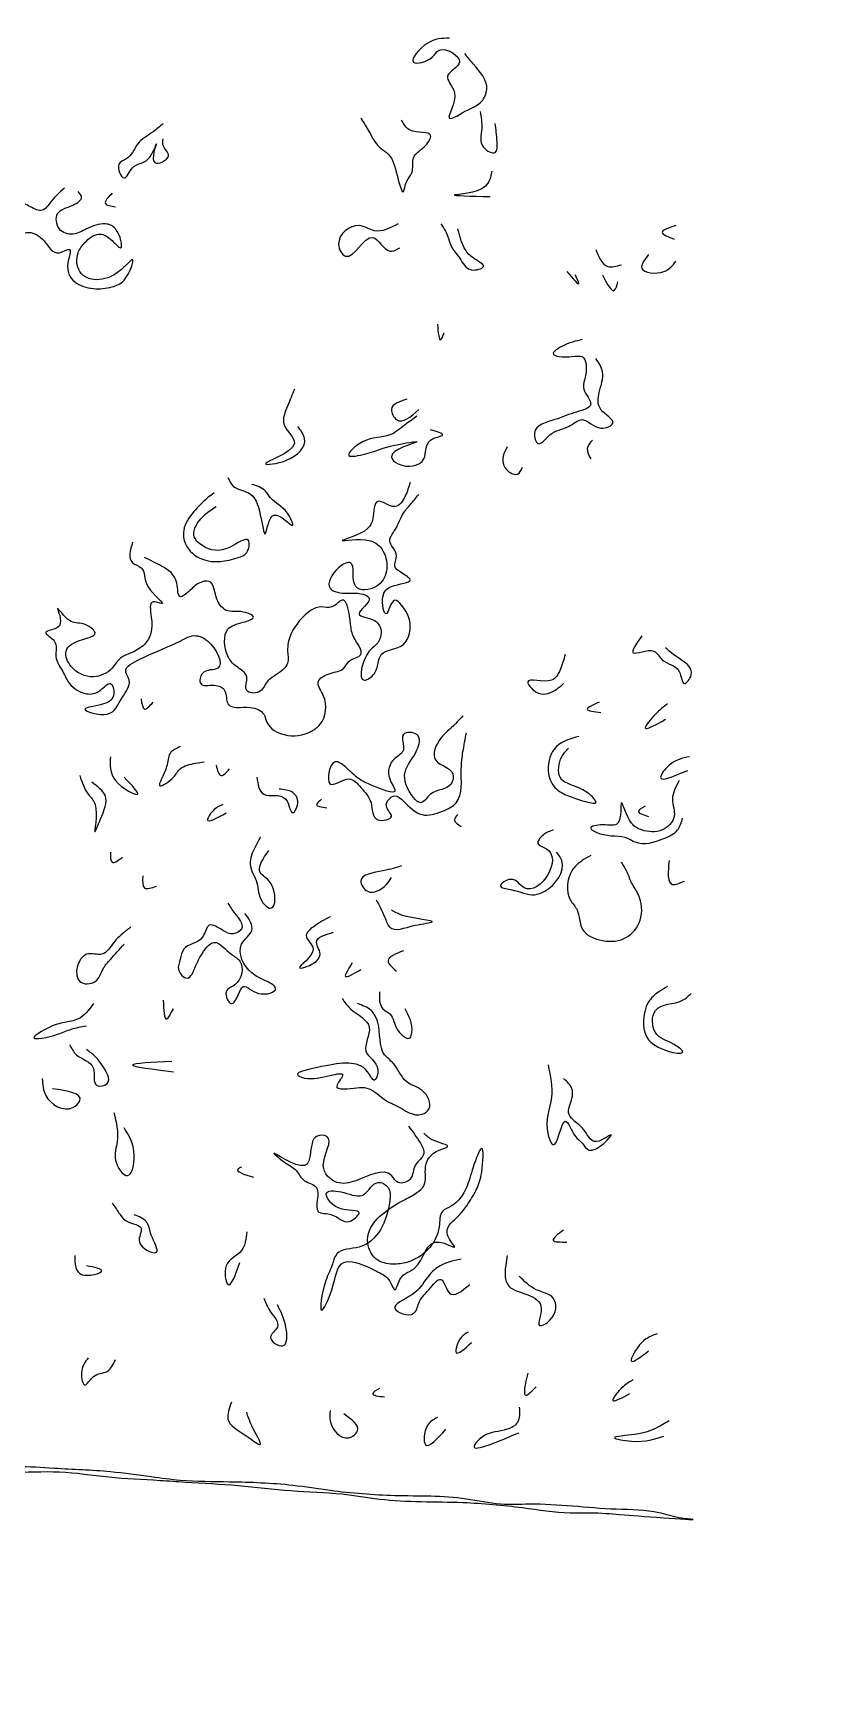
# Model space of a CAD drawing. Header units: metres. Extents: x -179 to 128, y -138 to 141.
# Drawn here: x 90.27 to 101.81, y 49.89 to 74.25 of the extents above; entities that cross this region are included whole.
import ezdxf

# ---------------------------------------------------------------- set-up
doc = ezdxf.new("R2010")
doc.units = ezdxf.units.M

msp = doc.modelspace()

# ---------------------------------------------------------------- linework, layer by layer
for points in [[(70.625, 78.42500000000001), (70.55, 78.30000000000001), (70.325, 78), (70.425, 78), (70.2, 77.75), (70.15, 77.47500000000001), (70.4, 77.80000000000001), (70.47500000000001, 77.875), (70.25, 77.60000000000001), (70.15, 77.5), (70.25, 77.75), (70.5, 78.05000000000001), (70.5, 78.05000000000001), (70.425, 78), (70.525, 78.25)], [(96.375, 74.175), (96.05000000000001, 74.10000000000001), (95.85000000000001, 73.825), (96.125, 73.9), (96.22500000000001, 74), (96.525, 73.825), (96.35000000000001, 73.625), (96.45, 73.375), (96.375, 73), (96.65, 73.125), (96.85000000000001, 73.25), (96.92500000000001, 73.425), (96.72500000000001, 73.8), (96.60000000000001, 73.95)], [(96.825, 73.10000000000001), (96.85000000000001, 72.85000000000001), (96.875, 72.575), (97.05000000000001, 72.5), (97.075, 72.65), (97.05000000000001, 72.925)], [(92.17500000000001, 72.925), (92.025, 72.8), (91.80000000000001, 72.625), (91.72500000000001, 72.5), (91.625, 72.4), (91.525, 72.325), (91.60000000000001, 72.125), (91.72500000000001, 72.275), (91.95, 72.4), (92.075, 72.625), (92.05000000000001, 72.35000000000001), (92.25, 72.45), (92.17500000000001, 72.60000000000001), (92.17500000000001, 72.7)], [(95.075, 73), (95.2, 72.8), (95.35000000000001, 72.575), (95.45, 72.5), (95.60000000000001, 72.2), (95.7, 71.925), (95.75, 72.075), (95.825, 72.2), (95.85000000000001, 72.425), (96, 72.575), (96.10000000000001, 72.75), (95.80000000000001, 72.825), (95.67500000000001, 72.97500000000001)], [(97, 72.22500000000001), (96.9, 72), (96.45, 71.875), (96.97500000000001, 71.85000000000001)], [(90.72500000000001, 71.97500000000001), (90.525, 71.775), (90.4, 71.65), (90.22500000000001, 71.7), (90.05000000000001, 71.775), (89.825, 71.775), (89.60000000000001, 71.7), (89.5, 71.45), (89.42500000000001, 71.22500000000001), (89.22500000000001, 71.25), (89.10000000000001, 71.4), (88.875, 71.575), (88.35000000000001, 71.5), (88.25, 71.3), (88.075, 71.05), (88, 70.825), (87.80000000000001, 70.95), (87.7, 71.05), (87.4, 71.15), (87.22500000000001, 71.25), (86.525, 71.2), (86.375, 71.05), (86.025, 70.9), (85.67500000000001, 70.875), (85.47500000000001, 70.72500000000001), (85.25, 70.22500000000001), (85.30000000000001, 70.075), (85.2, 69.925), (84.97500000000001, 69.7), (84.775, 69.675), (84.7, 69.9), (84.55000000000001, 69.72500000000001), (84.67500000000001, 69.125), (84.775, 68.97500000000001), (85.30000000000001, 68.825), (85.525, 68.97500000000001), (85.65, 69.15), (85.525, 69.55), (85.4, 69.75), (85.65, 69.9), (85.72500000000001, 70.15), (85.825, 70.275), (85.95, 70.55), (85.97500000000001, 70.675), (86.17500000000001, 70.775), (86.525, 70.8), (86.75, 70.85000000000001), (87.075, 71.025), (87.25, 70.875), (87.42500000000001, 70.7), (87.5, 70.425), (87.775, 70.25), (87.97500000000001, 70.425), (88.125, 70.4), (88.325, 70.47500000000001), (88.42500000000001, 70.75), (88.55000000000001, 71.05), (88.45, 71.22500000000001), (88.575, 71.35000000000001), (88.92500000000001, 71.375), (89.025, 71.22500000000001), (89, 71.10000000000001), (89.10000000000001, 70.9), (89.47500000000001, 70.85000000000001), (89.60000000000001, 70.95), (89.80000000000001, 70.9), (89.875, 71.05), (90, 71.25), (90.2, 71.325), (90.42500000000001, 71.2), (90.65, 71.025), (90.80000000000001, 71.075), (90.775, 70.875), (90.875, 70.60000000000001), (91.15, 70.5), (91.42500000000001, 70.525), (91.60000000000001, 70.625), (91.72500000000001, 70.925), (91.525, 70.75), (90.95, 70.75), (90.92500000000001, 71.025), (91.025, 71.175), (91.22500000000001, 71.3), (91.4, 71.22500000000001), (91.55000000000001, 71.10000000000001), (91.47500000000001, 71.375), (91.325, 71.45), (91.05000000000001, 71.375), (90.85000000000001, 71.3), (90.65, 71.375), (90.625, 71.60000000000001), (90.85000000000001, 71.72500000000001), (90.97500000000001, 71.85000000000001), (90.92500000000001, 71.925)], [(91.42500000000001, 71.9), (91.325, 71.75), (91.47500000000001, 71.7)], [(95.625, 71.45), (95.275, 71.35000000000001), (95.05000000000001, 71.425), (94.75, 71.15), (94.85000000000001, 70.97500000000001), (95.25, 71.25), (95.5, 71.05), (95.65, 71.10000000000001)], [(96.25, 71.45), (96.35000000000001, 71.275), (96.4, 71.125), (96.525, 70.95), (96.7, 70.775), (96.875, 70.825), (96.72500000000001, 70.95), (96.55000000000001, 71.2), (96.5, 71.375)], [(99.7, 71.425), (99.5, 71.325), (99.67500000000001, 71.22500000000001)], [(98.525, 71.075), (98.7, 70.825), (98.9, 70.85000000000001)], [(99.30000000000001, 71), (99.2, 70.8), (99.525, 70.75), (99.7, 70.9)], [(98.10000000000001, 70.75), (98.275, 70.575), (98.22500000000001, 70.7)], [(98.625, 70.7), (98.80000000000001, 70.47500000000001), (98.85000000000001, 70.60000000000001)], [(96.2, 69.97500000000001), (96.25, 69.75), (96.30000000000001, 69.85000000000001)], [(98.325, 69.75), (98.025, 69.65), (97.9, 69.55), (98.17500000000001, 69.5), (98.325, 69.5), (98.375, 69.22500000000001), (98.35000000000001, 69.025), (98.45, 68.8), (98.2, 68.675), (97.92500000000001, 68.575), (97.625, 68.375), (97.67500000000001, 68.22500000000001), (97.85000000000001, 68.35000000000001), (98.125, 68.47500000000001), (98.325, 68.575), (98.60000000000001, 68.45), (98.775, 68.525), (98.60000000000001, 68.72500000000001), (98.575, 68.97500000000001), (98.625, 69.275), (98.525, 69.47500000000001)], [(94.10000000000001, 69.025), (94, 68.775), (93.95, 68.5), (94.10000000000001, 68.22500000000001), (93.67500000000001, 67.925), (93.97500000000001, 67.97500000000001), (94.25, 68.3), (94.15, 68.47500000000001)], [(95.75, 68.875), (95.525, 68.72500000000001), (95.60000000000001, 68.575), (95.92500000000001, 68.72500000000001)], [(95.9, 68.625), (95.72500000000001, 68.5), (95.5, 68.35000000000001), (95.10000000000001, 68.25), (94.9, 68.05), (95.15, 68.075), (95.575, 68.2), (95.9, 68.25), (95.525, 68.025), (95.625, 67.925), (96, 68), (96.10000000000001, 68.275), (96.275, 68.35000000000001), (96.10000000000001, 68.425)], [(98.47500000000001, 68.275), (98.4, 68.15), (98.45, 68)], [(97.22500000000001, 68.175), (97.17500000000001, 67.9), (97.375, 67.775), (97.45, 67.875)], [(93.125, 67.72500000000001), (93.2, 67.60000000000001), (93.42500000000001, 67.5), (93.60000000000001, 67.175), (93.67500000000001, 66.9), (93.80000000000001, 67.175), (94.075, 67.025), (94, 67.2), (93.75, 67.425), (93.67500000000001, 67.525), (93.47500000000001, 67.625)], [(92.92500000000001, 67.5), (92.825, 67.425), (92.625, 67.22500000000001), (92.47500000000001, 66.95), (92.5, 66.75), (92.75, 66.525), (93.275, 66.55), (93.4, 66.625), (93.42500000000001, 66.8), (93.15, 66.7), (92.75, 66.72500000000001), (92.625, 66.875), (92.67500000000001, 67.05), (92.95, 67.3)], [(95.80000000000001, 67.65), (95.72500000000001, 67.45), (95.575, 67.3), (95.325, 67.375), (95.25, 67.125), (95.17500000000001, 66.97500000000001), (94.80000000000001, 66.8), (95.2, 66.8), (95.4, 66.65), (95.45, 66.35000000000001), (95.30000000000001, 66.125), (95, 66.125), (94.92500000000001, 66.47500000000001), (94.75, 66.4), (94.625, 66.10000000000001), (94.875, 66.025), (95.025, 66.025), (95.2, 65.95), (95.05000000000001, 65.72500000000001), (95.275, 65.625), (95.375, 65.45), (95.325, 65.3), (95.2, 65.175), (95.125, 64.75), (95.275, 64.85000000000001), (95.375, 65.125), (95.7, 65.275), (95.80000000000001, 65.5), (95.67500000000001, 65.85000000000001), (95.575, 65.925), (95.45, 65.72500000000001), (95.4, 65.97500000000001), (95.525, 66.125), (95.80000000000001, 66.22500000000001), (95.67500000000001, 66.325), (95.575, 66.425), (95.60000000000001, 66.575), (95.5, 66.8), (95.575, 66.95), (95.7, 67.2), (95.80000000000001, 67.325), (95.92500000000001, 67.47500000000001)], [(91.72500000000001, 66.775), (91.72500000000001, 66.47500000000001), (91.85000000000001, 66.4), (91.95, 66.125), (92.15, 65.875), (92.025, 65.9), (92, 65.675), (91.9, 65.275), (91.7, 65.15), (91.55000000000001, 65.075), (91.42500000000001, 64.925), (91.15, 64.8), (90.825, 64.95), (90.75, 65.175), (90.825, 65.275), (91.17500000000001, 65.45), (91, 65.575), (90.80000000000001, 65.625), (90.625, 65.8), (90.65, 65.55), (90.45, 65.45), (90.575, 65.325), (90.60000000000001, 65.10000000000001), (90.7, 64.875), (90.80000000000001, 64.7), (91.05000000000001, 64.55), (91.25, 64.60000000000001), (91.4, 64.7), (91.45, 64.55), (91.30000000000001, 64.4), (91.025, 64.325), (91.35000000000001, 64.25), (91.575, 64.5), (91.67500000000001, 64.75), (91.625, 64.9), (91.72500000000001, 65), (91.97500000000001, 65.125), (92.47500000000001, 65.35000000000001), (92.60000000000001, 65.4), (92.825, 65.325), (92.97500000000001, 64.925), (92.75, 64.85000000000001), (92.72500000000001, 64.7), (92.92500000000001, 64.675), (93.075, 64.60000000000001), (93.125, 64.4), (93.45, 64.35000000000001), (93.65, 64.25), (93.7, 64.125), (93.95, 63.95), (94.35000000000001, 64), (94.47500000000001, 64.10000000000001), (94.525, 64.525), (94.45, 64.72500000000001), (94.625, 64.85000000000001), (94.825, 64.925), (94.9, 65.025), (95.075, 65.125), (94.97500000000001, 65.375), (94.92500000000001, 65.575), (94.80000000000001, 65.925), (94.65, 65.825), (94.5, 65.825), (94.2, 65.65), (94.05000000000001, 65.425), (94, 65.175), (94, 65), (93.825, 64.825), (93.7, 64.72500000000001), (93.575, 64.575), (93.4, 64.60000000000001), (93.4, 64.8), (93.25, 64.95), (93.125, 65.10000000000001), (93.125, 65.5), (93.35000000000001, 65.60000000000001), (93.5, 65.675), (93.35000000000001, 65.75), (93.10000000000001, 65.775), (92.95, 65.97500000000001), (92.85000000000001, 66.2), (92.7, 66.175), (92.55000000000001, 66.05), (92.42500000000001, 65.97500000000001), (92.375, 66.175), (92.15, 66.425), (91.9, 66.55)], [(99.2, 65.4), (99.075, 65.15), (99.375, 65.175), (99.5, 65.05), (99.75, 64.875), (99.825, 64.7), (99.92500000000001, 64.825), (99.7, 65.10000000000001), (99.55000000000001, 65.22500000000001)], [(98.075, 65.125), (98, 64.9), (97.875, 64.75), (97.525, 64.72500000000001), (97.65, 64.575), (97.92500000000001, 64.60000000000001), (98.05000000000001, 64.7)], [(91.85000000000001, 64.47500000000001), (91.9, 64.325), (92.025, 64.425)], [(98.575, 64.425), (98.4, 64.325), (98.60000000000001, 64.275)], [(99.575, 64.4), (99.4, 64.25), (99.25, 64.05), (99.55000000000001, 64.175)], [(96.575, 64.22500000000001), (96.35000000000001, 64), (96.25, 63.900000000000006), (96.17500000000001, 63.575), (96.42500000000001, 63.375), (96.4, 63.225), (96.10000000000001, 63.075), (95.95, 62.95), (95.85000000000001, 63.025000000000006), (95.72500000000001, 63.400000000000006), (95.9, 63.725), (95.9, 63.95), (95.7, 63.95), (95.7, 63.725), (95.575, 63.6), (95.5, 63.300000000000004), (95.575, 63.125), (95.25, 63.2), (95.05000000000001, 63.300000000000004), (94.85000000000001, 63.475), (94.7, 63.550000000000004), (94.625, 63.225), (94.9, 63.300000000000004), (95.075, 63.175000000000004), (95.22500000000001, 62.95), (95.325, 62.7), (95.525, 62.75), (95.45, 62.900000000000006), (95.575, 63.050000000000004), (95.7, 62.975), (95.97500000000001, 62.775000000000006), (96.275, 62.825), (96.47500000000001, 62.95), (96.55000000000001, 63.45), (96.575, 63.7), (96.625, 63.975)], [(98.275, 63.925000000000004), (97.95, 63.775000000000006), (97.875, 63.675000000000004), (97.92500000000001, 63.175000000000004), (98.125, 63.050000000000004), (98.35000000000001, 62.975), (98.525, 62.95), (98.4, 63.1), (98, 63.325), (98.025, 63.625), (98.125, 63.75)], [(91.4, 63.625), (91.47500000000001, 63.275000000000006), (91.80000000000001, 63.075), (91.60000000000001, 63.325)], [(92.42500000000001, 63.775000000000006), (92.275, 63.675000000000004), (92.22500000000001, 63.475), (92.125, 63.2), (92.325, 63.325), (92.42500000000001, 63.45), (92.525, 63.5), (92.775, 63.550000000000004)], [(99.9, 63.625), (99.60000000000001, 63.5), (99.47500000000001, 63.325), (99.875, 63.425000000000004)], [(90.95, 63.35), (91.075, 63.075), (91.17500000000001, 62.925000000000004), (91.17500000000001, 62.525000000000006), (91.25, 62.7), (91.325, 63.050000000000004), (91.125, 63.25)], [(92.95, 63.5), (93.025, 63.35), (93.15, 63.45)], [(93.55000000000001, 63.325), (93.65, 63.075), (93.97500000000001, 63), (94.075, 62.800000000000004), (94.15, 62.975), (94.075, 63.1), (93.875, 63.150000000000006)], [(99.75, 63.275000000000006), (99.65, 63), (99.67500000000001, 62.75), (99.5, 62.550000000000004), (99.2, 62.550000000000004), (99.05000000000001, 62.650000000000006), (98.9, 62.95), (98.85000000000001, 62.650000000000006), (98.625, 62.625), (98.45, 62.575), (98.575, 62.5), (99, 62.425000000000004), (99.10000000000001, 62.375), (99.525, 62.425000000000004), (99.72500000000001, 62.550000000000004), (99.80000000000001, 62.725)], [(93.05000000000001, 62.925000000000004), (92.92500000000001, 62.85), (92.825, 62.7), (93.10000000000001, 62.800000000000004)], [(94.5, 63), (94.42500000000001, 62.925000000000004), (94.575, 62.875)], [(99.25, 62.900000000000006), (99.15, 62.825), (99.30000000000001, 62.75)], [(96.5, 62.775000000000006), (96.45, 62.7), (96.55000000000001, 62.6)], [(93.60000000000001, 62.45), (93.525, 62.300000000000004), (93.45, 62.050000000000004), (93.55000000000001, 61.775000000000006), (93.625, 61.5), (93.75, 61.400000000000006), (93.75, 61.775000000000006), (93.60000000000001, 61.925000000000004), (93.72500000000001, 62.25)], [(97.9, 62.550000000000004), (97.75, 62.475), (97.67500000000001, 62.35), (97.80000000000001, 62.275000000000006), (97.825, 61.900000000000006), (97.47500000000001, 61.7), (97.275, 61.825), (97.125, 61.725), (97.275, 61.675000000000004), (97.625, 61.6), (97.775, 61.650000000000006), (98.025, 62.1), (97.95, 62.225)], [(91.4, 62.225), (91.42500000000001, 62.075), (91.575, 62.150000000000006)], [(98.45, 62.175000000000004), (98.325, 62.1), (98.17500000000001, 61.95), (98.15, 61.525000000000006), (98.25, 61.375), (98.325, 61.1), (98.625, 60.925000000000004), (98.97500000000001, 60.975), (99.17500000000001, 61.225), (99.15, 61.6), (99.05000000000001, 61.775000000000006), (98.97500000000001, 61.95), (98.9, 62.075)], [(91.875, 61.875), (91.9, 61.7), (92.075, 61.725)], [(95.67500000000001, 62.025000000000006), (95.4, 61.95), (95.075, 61.800000000000004), (95.17500000000001, 61.650000000000006), (95.45, 61.75), (95.525, 61.85)], [(99.60000000000001, 62.1), (99.65, 61.75), (99.825, 61.800000000000004)], [(93.125, 61.475), (93.22500000000001, 61.325), (93.325, 61.1), (93.2, 61.025000000000006), (93.05000000000001, 61.075), (92.85000000000001, 61.150000000000006), (92.75, 60.975), (92.47500000000001, 60.800000000000004), (92.42500000000001, 60.650000000000006), (92.4, 60.5), (92.525, 60.375), (92.65, 60.550000000000004), (92.72500000000001, 60.7), (92.92500000000001, 60.900000000000006), (93.17500000000001, 60.725), (93.30000000000001, 60.625), (93.22500000000001, 60.275000000000006), (93.10000000000001, 60.175000000000004), (93.17500000000001, 60), (93.275, 60.125), (93.35000000000001, 60.25), (93.575, 60.150000000000006), (93.825, 60.225), (93.7, 60.325), (93.47500000000001, 60.45), (93.325, 60.875), (93.47500000000001, 61.075), (93.375, 61.325)], [(95.30000000000001, 61.525000000000006), (95.42500000000001, 61.275000000000006), (95.5, 61.125), (95.875, 61.150000000000006), (96.125, 61.2), (95.67500000000001, 61.300000000000004), (95.525, 61.375)], [(94.625, 61.275000000000006), (94.375, 61.125), (94.275, 61), (94.375, 60.800000000000004), (94.17500000000001, 60.525000000000006), (94.47500000000001, 60.7), (94.42500000000001, 60.900000000000006), (94.67500000000001, 61.050000000000004)], [(91.7, 61.125), (91.575, 61.025000000000006), (91.45, 60.900000000000006), (91.275, 60.725), (91.05000000000001, 60.725), (90.95, 60.325), (91.17500000000001, 60.325), (91.30000000000001, 60.525000000000006), (91.4, 60.650000000000006), (91.60000000000001, 60.875)], [(95.7, 60.775000000000006), (95.47500000000001, 60.625), (95.60000000000001, 60.475)], [(94.95, 60.6), (94.85000000000001, 60.400000000000006), (95.075, 60.5)], [(95.35000000000001, 60.175000000000004), (95.4, 59.925000000000004), (95.5, 59.85), (95.625, 59.6), (95.80000000000001, 59.5), (95.825, 59.575), (95.72500000000001, 59.925000000000004)], [(99.575, 60.25), (99.45, 60.175000000000004), (99.30000000000001, 60.025000000000006), (99.22500000000001, 59.725), (99.375, 59.400000000000006), (99.80000000000001, 59.300000000000004), (99.67500000000001, 59.400000000000006), (99.4, 59.575), (99.4, 59.900000000000006), (99.80000000000001, 60.050000000000004), (99.92500000000001, 60.150000000000006)], [(91.15, 60), (90.92500000000001, 59.775000000000006), (90.72500000000001, 59.725), (90.5, 59.650000000000006), (90.275, 59.5), (90.625, 59.550000000000004), (90.825, 59.625), (91.05000000000001, 59.675000000000004)], [(92.17500000000001, 60.050000000000004), (92.22500000000001, 59.775000000000006), (92.325, 59.925000000000004)], [(94.80000000000001, 60.075), (94.92500000000001, 59.925000000000004), (95.2, 59.650000000000006), (95.15, 59.300000000000004), (95.325, 59.025000000000006), (95.275, 58.875), (95.17500000000001, 59), (94.9, 59.125), (94.5, 59.075), (94.15, 58.95), (94.30000000000001, 58.900000000000006), (94.80000000000001, 58.925000000000004), (94.72500000000001, 58.775000000000006), (94.875, 58.75), (95.2, 58.75), (95.45, 58.575), (95.60000000000001, 58.5), (95.97500000000001, 58.375), (96.075, 58.45), (95.97500000000001, 58.725), (95.75, 58.85), (95.55000000000001, 59.125), (95.42500000000001, 59.25), (95.325, 59.725), (95.22500000000001, 59.900000000000006), (95.025, 60)], [(90.80000000000001, 59.400000000000006), (90.9, 59.25), (91.15, 59.050000000000004), (91.2, 58.800000000000004), (91.35000000000001, 58.825), (91.275, 59.1), (91.17500000000001, 59.225), (91.05000000000001, 59.325)], [(92.30000000000001, 59.150000000000006), (91.72500000000001, 59.1), (92.325, 59)], [(97.825, 59.1), (97.875, 58.625), (97.825, 58.075), (97.9, 57.925000000000004), (98.075, 58.275000000000006), (98.22500000000001, 58.050000000000004), (98.325, 57.95), (98.42500000000001, 57.85), (98.75, 58.075), (98.5, 57.975), (98.4, 58.075), (98.30000000000001, 58.2), (98.125, 58.400000000000006), (98.15, 58.525000000000006), (98.17500000000001, 58.75), (98.05000000000001, 58.900000000000006)], [(90.4, 58.900000000000006), (90.45, 58.650000000000006), (90.85000000000001, 58.475), (90.95, 58.575), (90.55000000000001, 58.75)], [(91.45, 58.400000000000006), (91.5, 57.975), (91.47500000000001, 57.7), (91.65, 57.475), (91.75, 57.775000000000006), (91.60000000000001, 58.175000000000004)], [(95.775, 58.2), (95.95, 57.95), (96, 57.800000000000004), (95.875, 57.625), (95.80000000000001, 57.425000000000004), (95.625, 57.375), (95.525, 57.475), (95, 57.400000000000006), (94.72500000000001, 57.375), (94.525, 57.625), (94.575, 58.050000000000004), (94.42500000000001, 58.050000000000004), (94.35000000000001, 57.900000000000006), (94.25, 57.625), (93.80000000000001, 57.800000000000004), (93.95, 57.675000000000004), (94.125, 57.550000000000004), (94.25, 57.400000000000006), (94.42500000000001, 57.300000000000004), (94.45, 56.95), (94.65, 56.900000000000006), (94.9, 56.800000000000004), (95.05000000000001, 56.925000000000004), (94.75, 57), (94.575, 57.225), (94.825, 57.225), (95.125, 57.2), (95.325, 57.375), (95.47500000000001, 57.300000000000004), (95.5, 57.1), (95.05000000000001, 56.425000000000004), (94.72500000000001, 56.325), (94.65, 56.150000000000006), (94.55000000000001, 55.900000000000006), (94.5, 55.5), (94.65, 55.800000000000004), (94.825, 56.2), (95.2, 56.125), (95.35000000000001, 56.050000000000004), (95.5, 55.925000000000004), (95.575, 55.800000000000004), (95.65, 55.95), (95.875, 56.125), (96.22500000000001, 56.5), (96.45, 56.425000000000004), (96.35000000000001, 56.6), (96.375, 56.75), (96.47500000000001, 56.85), (96.67500000000001, 57.1), (96.775, 57.275000000000006), (96.85000000000001, 57.525000000000006), (96.85000000000001, 57.875), (96.72500000000001, 57.6), (96.625, 57.300000000000004), (96.4, 57.025000000000006), (96.275, 56.95), (96.22500000000001, 56.725), (95.75, 56.2), (95.55000000000001, 56.175000000000004), (95.30000000000001, 56.25), (95.17500000000001, 56.525000000000006), (95.72500000000001, 57.125), (95.9, 57.225), (96, 57.325), (96.025, 57.6), (96.22500000000001, 57.85), (96.35000000000001, 57.900000000000006), (96.125, 58), (96, 58.1)], [(93.325, 57.6), (93.275, 57.575), (93.5, 57.45)], [(91.42500000000001, 57.075), (91.525, 56.925000000000004), (91.65, 56.800000000000004), (91.85000000000001, 56.7), (91.825, 56.5), (92.075, 56.35), (92, 56.6), (91.92500000000001, 56.800000000000004), (91.75, 56.900000000000006)], [(66.15, 56.875), (66.175, 56.375), (66.25, 55.95), (66.325, 55.575), (66.375, 55.075), (66.45, 54.7), (66.525, 54.225), (66.575, 53.525000000000006), (66.65, 53), (66.7, 52.025000000000006), (66.775, 51.45), (66.825, 50.875), (66.9, 50.475), (66.97500000000001, 50.35), (67, 49.825), (67.05, 48.85), (67.125, 47.675000000000004), (67.125, 47), (67.2, 46.1), (67.25, 44.95), (67.325, 44.050000000000004), (67.4, 43.300000000000004), (67.375, 43.475), (67.325, 44.425000000000004), (67.25, 45.400000000000006), (67.2, 46.550000000000004), (67.125, 47.725), (67.075, 49.2), (67, 49.875), (67, 50.375), (67.575, 50.35), (67.775, 50.275000000000006), (67.7, 50.125), (67.60000000000001, 49.975), (67.55, 49.25), (67.47500000000001, 47.85), (67.47500000000001, 47), (67.4, 45.6), (67.4, 44.175000000000004), (67.425, 44.375), (67.575, 44.5), (67.75, 44.375), (67.95, 44.175000000000004), (68, 43.95), (67.97500000000001, 43.85), (67.95, 43.650000000000006), (67.8, 43.5), (67.675, 43.400000000000006), (67.7, 43.400000000000006), (67.9, 43.525000000000006), (68, 43.6), (68.025, 43.85), (68, 44.125), (67.9, 44.325), (67.775, 44.475), (67.55, 44.550000000000004), (67.45, 45.5), (67.525, 46.95), (67.575, 48.525000000000006), (67.65, 49.725), (67.7, 49.925000000000004), (67.875, 50.150000000000006), (68.9, 50.1), (69.625, 50.025000000000006), (70.7, 49.975), (71.175, 49.95), (72.125, 49.875), (72.45, 49.85), (71.95, 49.95), (70.9, 50.025000000000006), (70.15, 50.075), (69.425, 50.150000000000006), (68.375, 50.2), (67.825, 50.275000000000006), (68.575, 50.325), (69.35000000000001, 50.25), (70.25, 50.2), (70.97500000000001, 50.125), (72.175, 50.075), (73.3, 50), (74.025, 49.925000000000004), (75.175, 49.875), (76.05, 49.800000000000004), (77.30000000000001, 49.75), (78.125, 49.675000000000004), (79.05000000000001, 49.625), (79.80000000000001, 49.550000000000004), (80.875, 49.5), (81.625, 49.425000000000004), (82.72500000000001, 49.375), (83.4, 49.300000000000004), (84.75, 49.25), (85.65, 49.175000000000004), (86.575, 49.125), (87.275, 49.050000000000004), (87.72500000000001, 49.050000000000004), (88.55000000000001, 48.975), (89.575, 48.925000000000004), (90.375, 48.85), (91.325, 48.800000000000004), (92.22500000000001, 48.725), (93.17500000000001, 48.675000000000004), (94.125, 48.6), (94.7, 48.6), (95.5, 48.525000000000006), (96.55000000000001, 48.475), (97.35000000000001, 48.400000000000006), (98.35000000000001, 48.35), (99.35000000000001, 48.275000000000006), (99.625, 48.300000000000004), (98.875, 48.375), (97.75, 48.425000000000004), (97.125, 48.5), (95.92500000000001, 48.550000000000004), (95, 48.625), (93.60000000000001, 48.675000000000004), (92.9, 48.75), (92.05000000000001, 48.800000000000004), (91.22500000000001, 48.875), (89.92500000000001, 48.925000000000004), (89.30000000000001, 49), (88.17500000000001, 49.050000000000004), (87.47500000000001, 49.125), (86.325, 49.175000000000004), (85.67500000000001, 49.25), (84.45, 49.300000000000004), (84.25, 49.325), (83.825, 49.325), (83.15, 49.400000000000006), (82.05000000000001, 49.45), (81.275, 49.525000000000006), (80.275, 49.575), (79.5, 49.650000000000006), (78.47500000000001, 49.7), (77.72500000000001, 49.775000000000006), (76.60000000000001, 49.825), (75.675, 49.900000000000006), (74.55, 49.95), (74.075, 50.025000000000006), (73.075, 50.075), (72.25, 50.150000000000006), (71.625, 50.2), (70.85000000000001, 50.275000000000006), (69.75, 50.325), (68.95, 50.400000000000006), (67.85000000000001, 50.45), (67.075, 50.525000000000006), (66.925, 50.925000000000004), (66.85000000000001, 51.35), (66.8, 52.45), (66.72500000000001, 53.075), (66.65, 53.6), (66.60000000000001, 54.300000000000004), (67.22500000000001, 54.45), (68.5, 54.550000000000004), (69.10000000000001, 54.475), (69.47500000000001, 54.475), (70.4, 54.400000000000006), (71.2, 54.325), (72.2, 54.275000000000006), (73.175, 54.175000000000004), (74.175, 54.1), (75.2, 54.050000000000004), (75.95, 53.975), (76.75, 53.925000000000004), (77, 53.900000000000006), (78.10000000000001, 53.85), (78.80000000000001, 53.775000000000006), (79.95, 53.725), (80.72500000000001, 53.650000000000006), (81.60000000000001, 53.6), (82.375, 53.525000000000006), (83.2, 53.475), (84.125, 53.400000000000006), (83.80000000000001, 53.475), (83.075, 53.550000000000004), (82.075, 53.6), (81.375, 53.675000000000004), (81, 53.675000000000004), (80.25, 53.75), (79.275, 53.800000000000004), (78.55000000000001, 53.875), (77.525, 53.925000000000004), (76.85000000000001, 54), (75.72500000000001, 54.050000000000004), (74.875, 54.125), (73.97500000000001, 54.175000000000004), (73.775, 54.2), (72.85000000000001, 54.25), (72.25, 54.325), (71.25, 54.375), (70.55, 54.45), (69.55, 54.5), (68.775, 54.575), (68.025, 54.625), (67.45, 54.7), (67.025, 54.825), (68.2, 54.775000000000006), (68.575, 54.7), (69, 54.7), (69.375, 54.675000000000004), (70.35000000000001, 54.625), (71.05, 54.550000000000004), (71.8, 54.5), (72.375, 54.425000000000004), (73.60000000000001, 54.375), (74.22500000000001, 54.300000000000004), (74.95, 54.25), (75.72500000000001, 54.150000000000006), (77.05000000000001, 54.1), (77.60000000000001, 54.025000000000006), (78.55000000000001, 53.975), (79.2, 53.95), (79.95, 53.900000000000006), (80.67500000000001, 53.825), (81.60000000000001, 53.775000000000006), (82.10000000000001, 53.7), (83.375, 53.650000000000006), (83.95, 53.575), (84.80000000000001, 53.5), (85.97500000000001, 53.45), (86.72500000000001, 53.375), (87.45, 53.325), (88.17500000000001, 53.25), (89.17500000000001, 53.2), (89.92500000000001, 53.125), (90.65, 53.125), (91.375, 53.050000000000004), (92.125, 53), (92.5, 52.975), (93.275, 52.925000000000004), (94.05000000000001, 52.85), (94.80000000000001, 52.800000000000004), (95.35000000000001, 52.725), (96.575, 52.675000000000004), (97.45, 52.6), (98.15, 52.525000000000006), (98.45, 52.525000000000006), (98.875, 52.5), (99.525, 52.45), (99.95, 52.425000000000004), (99.75, 52.45), (99.45, 52.525000000000006), (98.825, 52.575), (97.55000000000001, 52.650000000000006), (97.125, 52.650000000000006), (96.625, 52.725), (95.575, 52.775000000000006), (95.10000000000001, 52.800000000000004), (94.625, 52.85), (94.075, 52.925000000000004), (93.15, 52.975), (92.42500000000001, 53), (92, 53.050000000000004), (91.4, 53.125), (90.575, 53.175000000000004), (90.025, 53.2), (89.575, 53.2), (89, 53.275000000000006), (87.875, 53.325), (87.2, 53.400000000000006), (86.375, 53.45), (85.72500000000001, 53.525000000000006), (85.15, 53.525000000000006), (85.375, 53.6), (85.65, 53.75), (85.17500000000001, 53.725), (85.025, 53.650000000000006), (84.45, 53.650000000000006), (83.80000000000001, 53.725), (83.5, 53.7), (82.15, 53.75), (81.65, 53.825), (80.72500000000001, 53.875), (80, 53.95), (79.15, 54), (78.775, 54.025000000000006), (78.42500000000001, 54.025000000000006), (77.7, 54.1), (77.075, 54.2), (76.575, 54.2), (76.3, 54.225), (75.9, 54.225), (75.55, 54.25), (74.875, 54.300000000000004), (74.3, 54.375), (73.675, 54.45), (72.45, 54.5), (71.875, 54.575), (71.125, 54.625), (70.425, 54.7), (69.125, 54.75), (68.875, 54.775000000000006), (68.5, 54.85), (67.775, 54.900000000000006), (67.60000000000001, 55.050000000000004), (67.45, 55.125), (67.7, 55.375), (67.525, 55.300000000000004), (67.4, 55.375), (67.125, 55.425000000000004), (66.85000000000001, 55.525000000000006), (66.72500000000001, 55.85), (66.575, 55.675000000000004), (66.65, 55.475), (66.775, 55.325), (67.25, 55.325), (67.325, 55.150000000000006), (66.575, 54.95), (66.45, 55.375), (66.4, 55.925000000000004), (66.375, 56.225), (66.325, 56.475)], [(93.4, 56.650000000000006), (93.325, 56.375), (93.10000000000001, 56.150000000000006), (93.125, 55.875), (93.30000000000001, 56.2)], [(98.05000000000001, 56.675000000000004), (97.9, 56.525000000000006), (98.10000000000001, 56.5)], [(90.875, 56.300000000000004), (90.97500000000001, 56.025000000000006), (91.275, 56.075), (91.05000000000001, 56.150000000000006)], [(97.22500000000001, 56.300000000000004), (97.25, 55.85), (97.525, 55.725), (97.72500000000001, 55.525000000000006), (97.7, 55.275000000000006), (97.85000000000001, 55.35), (97.9, 55.675000000000004), (97.65, 55.800000000000004), (97.4, 56)], [(96.55000000000001, 56.25), (96.2, 56.125), (96.05000000000001, 55.975), (95.825, 55.725), (95.575, 55.525000000000006), (95.85000000000001, 55.45), (95.92500000000001, 55.6), (96.075, 55.800000000000004), (96.25, 55.95), (96.375, 55.75), (96.67500000000001, 55.875)], [(93.65, 55.675000000000004), (93.75, 55.475), (93.85000000000001, 55.25), (93.75, 55.1), (93.92500000000001, 54.975), (93.97500000000001, 55.25), (93.85000000000001, 55.575)], [(96.65, 55.175000000000004), (96.55000000000001, 55.1), (96.47500000000001, 54.875), (96.7, 55.025000000000006)], [(99.42500000000001, 55.150000000000006), (99.2, 55.025000000000006), (99.05000000000001, 54.75), (99.30000000000001, 54.900000000000006)], [(91.075, 54.800000000000004), (90.97500000000001, 54.575), (91.025, 54.400000000000006), (91.15, 54.525000000000006), (91.35000000000001, 54.6), (91.47500000000001, 54.775000000000006)], [(97.525, 54.575), (97.5, 54.25), (97.65, 54.375)], [(95.35000000000001, 54.35), (95.25, 54.275000000000006), (95.42500000000001, 54.225)], [(99.075, 54.475), (98.92500000000001, 54.375), (98.775, 54.175000000000004), (99.025, 54.275000000000006)], [(93.17500000000001, 54.150000000000006), (93.125, 53.900000000000006), (93.4, 53.650000000000006), (93.60000000000001, 53.525000000000006), (93.47500000000001, 53.800000000000004), (93.4, 54)], [(97.4, 54.075), (97.375, 53.85), (97.22500000000001, 53.75), (96.875, 53.650000000000006), (96.75, 53.525000000000006), (97.4, 53.7)], [(94.625, 54.025000000000006), (94.625, 53.875), (94.9, 53.625), (95.025, 53.725), (94.825, 53.975)], [(96.2, 53.925000000000004), (96.05000000000001, 53.800000000000004), (96.025, 53.525000000000006), (96.325, 53.75)], [(99.60000000000001, 53.875), (99.42500000000001, 53.775000000000006), (99.10000000000001, 53.675000000000004), (98.80000000000001, 53.625), (99.05000000000001, 53.575), (99.525, 53.650000000000006)]]:
    msp.add_spline(points, degree=3)

doc.saveas('drawing.dxf')
